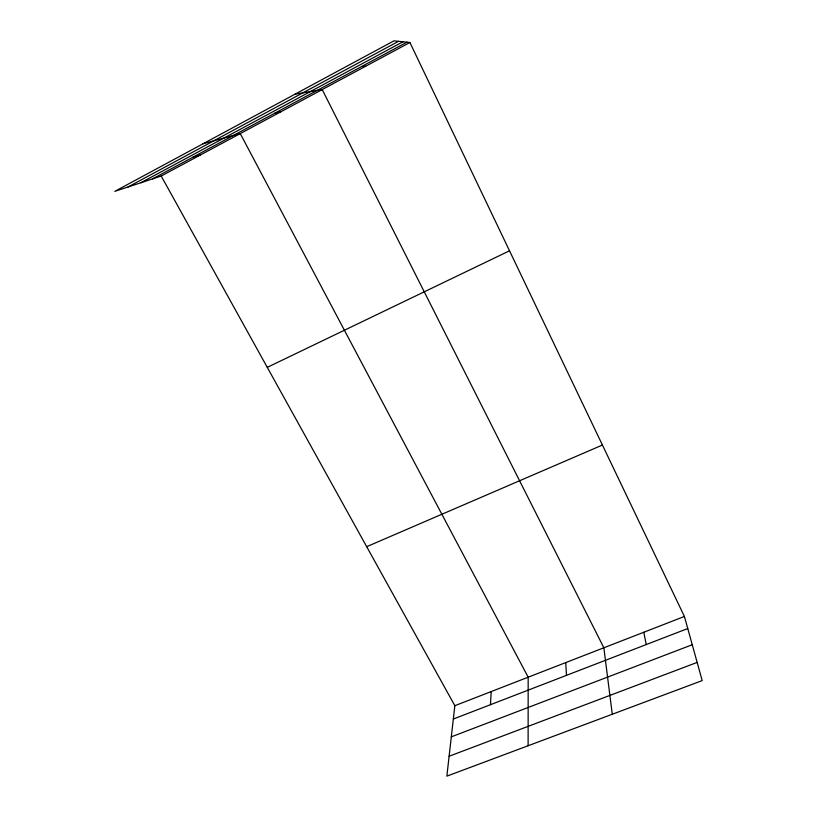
<?xml version="1.0" encoding="UTF-8"?>
<svg xmlns="http://www.w3.org/2000/svg" width="817" height="817" viewBox="0 0 817 817"><rect width="100%" height="100%" fill="white"/><g stroke="black" fill="none" stroke-linecap="round" stroke-linejoin="round"><path stroke-width="1.23" d="M528.119 745.747L528.17 677.201L240.249 133.59L203.076 143.751M490.445 704.703L491.221 691.57M161.204 176.033L454.844 705.704L446.858 776.15L702.191 680.602L684.411 616.467L409.899 42.494L393.927 40.85L114.809 191.352L161.204 176.033L409.899 42.494M128.075 186.97L398.522 41.32M140.881 182.742L402.934 41.779M152.544 178.892L406.937 42.188M267.271 367.354L509.522 250.799M366.69 546.685L602.425 445.04M454.844 705.704L684.411 616.467M453.333 719.031L687.761 628.539M451.311 736.852L692.244 644.736M449.115 756.246L697.146 662.413M192.557 157.385L200.369 155.005M274.849 113.175L280.854 111.786M295.049 94.169L322.215 89.584L603.855 647.779L612.28 714.252M361.604 66.555L365.638 66.269M643.796 632.256L646.247 644.562M565.711 662.607L566.487 675.353"/></g></svg>
